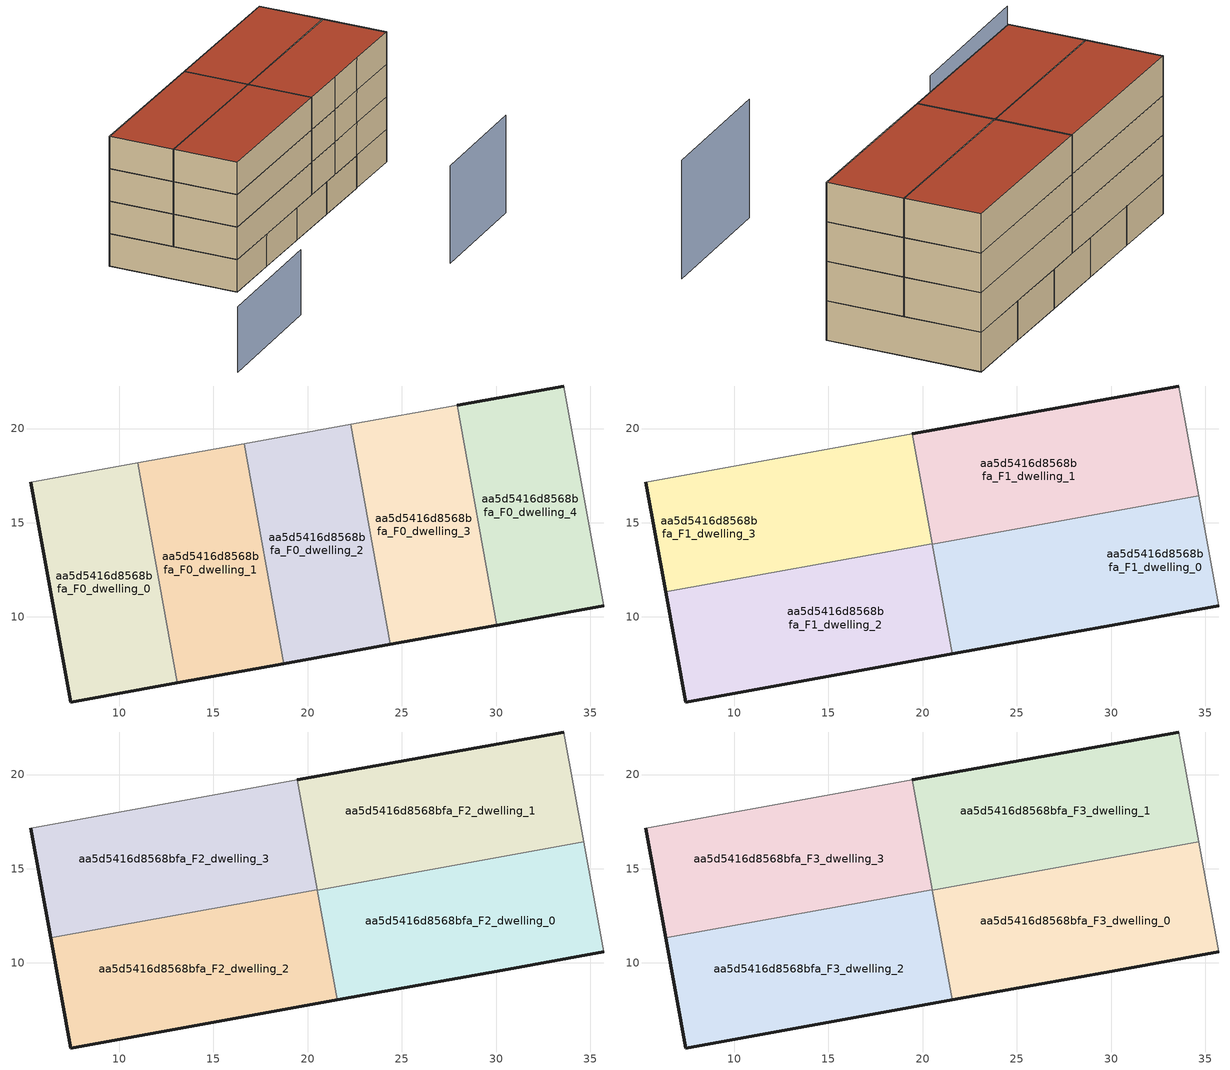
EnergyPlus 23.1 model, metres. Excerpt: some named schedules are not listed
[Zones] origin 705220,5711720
aa5d5416d8568bfa_F0_dwelling_0
 floor ground (EU_floor_Construction): 13.08,6.51 10.97,18.18 5.31,17.16 7.43,5.49 z0
 wall outside (EU_wall_Construction): 13.08,6.51 7.43,5.49 5.31,17.16 z0:3
 wall to aa5d5416d8568bfa_F0_dwelling_1 (EU_wall_Construction): 10.97,18.18 13.08,6.51 z0:3
 wall adiabatic (EU_wall_Construction): 5.31,17.16 10.97,18.18 z0:3
aa5d5416d8568bfa_F0_dwelling_1
 floor ground (EU_floor_Construction): 18.73,7.53 16.63,19.2 10.97,18.18 13.08,6.51 z0
 wall outside (EU_wall_Construction): 18.73,7.53 13.08,6.51 z0:3
 wall to aa5d5416d8568bfa_F0_dwelling_2 (EU_wall_Construction): 16.63,19.2 18.73,7.53 z0:3
 wall adiabatic (EU_wall_Construction): 10.97,18.18 16.63,19.2 z0:3
aa5d5416d8568bfa_F0_dwelling_2
 floor ground (EU_floor_Construction): 24.39,8.55 22.28,20.22 16.63,19.2 18.73,7.53 z0
 wall outside (EU_wall_Construction): 24.39,8.55 18.73,7.53 z0:3
 wall to aa5d5416d8568bfa_F0_dwelling_3 (EU_wall_Construction): 22.28,20.22 24.39,8.55 z0:3
 wall adiabatic (EU_wall_Construction): 16.63,19.2 22.28,20.22 z0:3
aa5d5416d8568bfa_F0_dwelling_3
 floor ground (EU_floor_Construction): 30.04,9.56 27.94,21.24 22.28,20.22 24.39,8.55 z0
 wall outside (EU_wall_Construction): 30.04,9.56 24.39,8.55 z0:3
 wall adiabatic (EU_wall_Construction): 22.28,20.22 27.94,21.24 z0:3
 wall to aa5d5416d8568bfa_F0_dwelling_4 (EU_wall_Construction): 27.94,21.24 30.04,9.56 z0:3
aa5d5416d8568bfa_F0_dwelling_4
 floor ground (EU_floor_Construction): 35.7,10.58 33.58,22.26 27.94,21.24 30.04,9.56 30.07,9.57 z0
 wall outside (EU_wall_Construction): 27.94,21.24 33.58,22.26 / 35.7,10.58 30.07,9.57 30.04,9.56 z0:3
 wall adiabatic (EU_wall_Construction): 33.58,22.26 35.7,10.58 z0:3
aa5d5416d8568bfa_F1_dwelling_0
 floor to aa5d5416d8568bfa_F0_dwelling_4 (EU_floor_Construction): 35.7,10.58 34.64,16.42 28.99,15.4 30.04,9.56 30.07,9.57 z3
 floor to aa5d5416d8568bfa_F0_dwelling_3 (EU_floor_Construction): 30.04,9.56 28.99,15.4 23.34,14.38 24.39,8.55 z3
 floor to aa5d5416d8568bfa_F0_dwelling_2 (EU_floor_Construction): 24.39,8.55 23.34,14.38 20.51,13.87 21.56,8.04 z3
 wall outside (EU_wall_Construction): 35.7,10.58 30.07,9.57 25.88,8.82 21.56,8.04 z3:6
 wall to aa5d5416d8568bfa_F1_dwelling_1 (EU_wall_Construction): 20.51,13.87 34.65,16.42 z3:6
 wall adiabatic (EU_wall_Construction): 34.65,16.42 35.7,10.58 z3:6
 wall to aa5d5416d8568bfa_F1_dwelling_2 (EU_wall_Construction): 21.56,8.04 20.51,13.87 z3:6
aa5d5416d8568bfa_F1_dwelling_1
 floor to aa5d5416d8568bfa_F0_dwelling_3 (EU_floor_Construction): 28.99,15.4 27.94,21.24 22.28,20.22 23.34,14.38 z3
 floor to aa5d5416d8568bfa_F0_dwelling_4 (EU_floor_Construction): 34.64,16.42 33.58,22.26 27.94,21.24 28.99,15.4 z3
 floor to aa5d5416d8568bfa_F0_dwelling_2 (EU_floor_Construction): 23.34,14.38 22.28,20.22 19.46,19.71 20.51,13.87 z3
 wall outside (EU_wall_Construction): 19.46,19.71 33.58,22.26 z3:6
 wall adiabatic (EU_wall_Construction): 33.58,22.26 34.65,16.42 z3:6
 wall to aa5d5416d8568bfa_F1_dwelling_3 (EU_wall_Construction): 20.51,13.87 19.46,19.71 z3:6
aa5d5416d8568bfa_F1_dwelling_2
 floor to aa5d5416d8568bfa_F0_dwelling_1 (EU_floor_Construction): 18.73,7.53 17.68,13.37 12.02,12.35 13.08,6.51 z3
 floor to aa5d5416d8568bfa_F0_dwelling_0 (EU_floor_Construction): 13.08,6.51 12.02,12.35 6.37,11.33 7.43,5.49 z3
 floor to aa5d5416d8568bfa_F0_dwelling_2 (EU_floor_Construction): 21.56,8.04 20.51,13.88 17.68,13.37 18.73,7.53 z3
 wall outside (EU_wall_Construction): 21.56,8.04 7.43,5.49 6.37,11.33 z3:6
 wall to aa5d5416d8568bfa_F1_dwelling_3 (EU_wall_Construction): 6.37,11.33 20.51,13.88 z3:6
aa5d5416d8568bfa_F1_dwelling_3
 floor to aa5d5416d8568bfa_F0_dwelling_0 (EU_floor_Construction): 12.02,12.35 10.97,18.18 5.31,17.16 6.37,11.33 z3
 floor to aa5d5416d8568bfa_F0_dwelling_1 (EU_floor_Construction): 17.68,13.37 16.63,19.2 10.97,18.18 12.02,12.35 z3
 floor to aa5d5416d8568bfa_F0_dwelling_2 (EU_floor_Construction): 20.51,13.88 19.46,19.71 16.63,19.2 17.68,13.37 z3
 wall outside (EU_wall_Construction): 6.37,11.33 5.31,17.16 z3:6
 wall adiabatic (EU_wall_Construction): 5.31,17.16 19.46,19.71 z3:6
aa5d5416d8568bfa_F2_dwelling_0
 floor to aa5d5416d8568bfa_F1_dwelling_0 (EU_floor_Construction): 35.7,10.58 34.65,16.42 20.51,13.87 21.56,8.04 25.88,8.82 30.07,9.57 z6
 wall outside (EU_wall_Construction): 35.7,10.58 30.07,9.57 25.88,8.82 21.56,8.04 z6:9
 wall to aa5d5416d8568bfa_F2_dwelling_1 (EU_wall_Construction): 20.51,13.87 34.65,16.42 z6:9
 wall adiabatic (EU_wall_Construction): 34.65,16.42 35.7,10.58 z6:9
 wall to aa5d5416d8568bfa_F2_dwelling_2 (EU_wall_Construction): 21.56,8.04 20.51,13.87 z6:9
aa5d5416d8568bfa_F2_dwelling_1
 floor to aa5d5416d8568bfa_F1_dwelling_1 (EU_floor_Construction): 34.65,16.42 33.58,22.26 19.46,19.71 20.51,13.87 z6
 wall outside (EU_wall_Construction): 19.46,19.71 33.58,22.26 z6:9
 wall adiabatic (EU_wall_Construction): 33.58,22.26 34.65,16.42 z6:9
 wall to aa5d5416d8568bfa_F2_dwelling_3 (EU_wall_Construction): 20.51,13.87 19.46,19.71 z6:9
aa5d5416d8568bfa_F2_dwelling_2
 floor to aa5d5416d8568bfa_F1_dwelling_2 (EU_floor_Construction): 21.56,8.04 20.51,13.88 6.37,11.33 7.43,5.49 z6
 wall outside (EU_wall_Construction): 21.56,8.04 7.43,5.49 6.37,11.33 z6:9
 wall to aa5d5416d8568bfa_F2_dwelling_3 (EU_wall_Construction): 6.37,11.33 20.51,13.88 z6:9
aa5d5416d8568bfa_F2_dwelling_3
 floor to aa5d5416d8568bfa_F1_dwelling_3 (EU_floor_Construction): 20.51,13.88 19.46,19.71 5.31,17.16 6.37,11.33 z6
 wall outside (EU_wall_Construction): 6.37,11.33 5.31,17.16 z6:9
 wall adiabatic (EU_wall_Construction): 5.31,17.16 19.46,19.71 z6:9
aa5d5416d8568bfa_F3_dwelling_0
 floor to aa5d5416d8568bfa_F2_dwelling_0 (EU_floor_Construction): 35.7,10.58 34.65,16.42 20.51,13.87 21.56,8.04 25.88,8.82 30.07,9.57 z9
 wall outside (EU_wall_Construction): 35.7,10.58 30.07,9.57 25.88,8.82 21.56,8.04 z9:12
 wall to aa5d5416d8568bfa_F3_dwelling_1 (EU_wall_Construction): 20.51,13.87 34.65,16.42 z9:12
 wall adiabatic (EU_wall_Construction): 34.65,16.42 35.7,10.58 z9:12
 wall to aa5d5416d8568bfa_F3_dwelling_2 (EU_wall_Construction): 21.56,8.04 20.51,13.87 z9:12
 roof outside (EU_roof_Construction): 34.65,16.42 35.7,10.58 30.07,9.57 25.88,8.82 21.56,8.04 20.51,13.87 z12
aa5d5416d8568bfa_F3_dwelling_1
 floor to aa5d5416d8568bfa_F2_dwelling_1 (EU_floor_Construction): 34.65,16.42 33.58,22.26 19.46,19.71 20.51,13.87 z9
 wall outside (EU_wall_Construction): 19.46,19.71 33.58,22.26 z9:12
 wall adiabatic (EU_wall_Construction): 33.58,22.26 34.65,16.42 z9:12
 wall to aa5d5416d8568bfa_F3_dwelling_3 (EU_wall_Construction): 20.51,13.87 19.46,19.71 z9:12
 roof outside (EU_roof_Construction): 33.58,22.26 34.65,16.42 20.51,13.87 19.46,19.71 z12
aa5d5416d8568bfa_F3_dwelling_2
 floor to aa5d5416d8568bfa_F2_dwelling_2 (EU_floor_Construction): 21.56,8.04 20.51,13.88 6.37,11.33 7.43,5.49 z9
 wall outside (EU_wall_Construction): 21.56,8.04 7.43,5.49 6.37,11.33 z9:12
 wall to aa5d5416d8568bfa_F3_dwelling_3 (EU_wall_Construction): 6.37,11.33 20.51,13.88 z9:12
 roof outside (EU_roof_Construction): 20.51,13.88 21.56,8.04 7.43,5.49 6.37,11.33 z12
aa5d5416d8568bfa_F3_dwelling_3
 floor to aa5d5416d8568bfa_F2_dwelling_3 (EU_floor_Construction): 20.51,13.88 19.46,19.71 5.31,17.16 6.37,11.33 z9
 wall outside (EU_wall_Construction): 6.37,11.33 5.31,17.16 z9:12
 wall adiabatic (EU_wall_Construction): 5.31,17.16 19.46,19.71 z9:12
 roof outside (EU_roof_Construction): 19.46,19.71 20.51,13.88 6.37,11.33 5.31,17.16 z12
shading: -5.35,-3.91 6.97,-1.47 z0:6; 22.61,-5.52 33.43,-3.37 z0:9
[Building]
EU S2 Campaign: North Axis=0; Terrain=City; Solar Distribution=FullExterior
[Site:Location]
London: Latitude=51.5; Longitude=-0.5; Time Zone=0; Elevation=25
[SizingPeriod:WeatherFileDays]
AnnualSizingPeriod: Begin Month=1; Begin Day of Month=1; End Month=12; End Day of Month=31; Day of Week for Start Day=Monday; Use Weather File Daylight Saving Period=No; Use Weather File Rain and Snow Indicators=No
[MATERIAL]
EU_InternalMass_Material: Roughness=MediumRough; Thickness=0.1; Conductivity=1; Density=1800; Specific Heat=900; Thermal Absorptance=0.9; Solar Absorptance=0.7; Visible Absorptance=0.7
[MATERIAL:NOMASS] Roughness=MediumRough; Thermal Absorptance=0.9; Solar Absorptance=0.7; Visible Absorptance=0.7
Name | Thermal Resistance
EU_wall_NoMass | 1.04674
EU_roof_NoMass | 4.32442
EU_floor_NoMass | 2.04616
[CONSTRUCTION]
EU_wall_Construction: EU_wall_NoMass
EU_roof_Construction: EU_roof_NoMass
EU_floor_Construction: EU_floor_NoMass
EU_InternalMass_Construction: EU_InternalMass_Material
[ZONE] Type=1; Multiplier=1; Ceiling Height=autocalculate; Floor Area=autocalculate; Part of Total Floor Area=Yes
Name | Volume
aa5d5416d8568bfa_F0_dwelling_0 | 204.5
aa5d5416d8568bfa_F1_dwelling_0; aa5d5416d8568bfa_F2_dwelling_0; aa5d5416d8568bfa_F3_dwelling_0 | 255.614
aa5d5416d8568bfa_F0_dwelling_1 | 204.517
aa5d5416d8568bfa_F1_dwelling_1; aa5d5416d8568bfa_F2_dwelling_1; aa5d5416d8568bfa_F3_dwelling_1 | 255.639
aa5d5416d8568bfa_F0_dwelling_2 | 204.485
aa5d5416d8568bfa_F1_dwelling_2; aa5d5416d8568bfa_F2_dwelling_2; aa5d5416d8568bfa_F3_dwelling_2 | 255.658
aa5d5416d8568bfa_F0_dwelling_3 | 204.507
aa5d5416d8568bfa_F1_dwelling_3; aa5d5416d8568bfa_F2_dwelling_3; aa5d5416d8568bfa_F3_dwelling_3 | 255.621
aa5d5416d8568bfa_F0_dwelling_4 | 204.511
[INTERNALMASS] Construction=EU_InternalMass_Construction
Name | Zone or ZoneList | Surface Area
aa5d5416d8568bfa_F0_dwelling_0_EU_InternalMass | aa5d5416d8568bfa_F0_dwelling_0 | 68.1666
aa5d5416d8568bfa_F0_dwelling_1_EU_InternalMass | aa5d5416d8568bfa_F0_dwelling_1 | 68.1724
aa5d5416d8568bfa_F0_dwelling_2_EU_InternalMass | aa5d5416d8568bfa_F0_dwelling_2 | 68.1615
aa5d5416d8568bfa_F0_dwelling_3_EU_InternalMass | aa5d5416d8568bfa_F0_dwelling_3 | 68.1634
aa5d5416d8568bfa_F0_dwelling_4_EU_InternalMass | aa5d5416d8568bfa_F0_dwelling_4 | 68.1704
aa5d5416d8568bfa_F1_dwelling_0_EU_InternalMass | aa5d5416d8568bfa_F1_dwelling_0 | 85.2049
aa5d5416d8568bfa_F1_dwelling_1_EU_InternalMass | aa5d5416d8568bfa_F1_dwelling_1 | 85.2133
aa5d5416d8568bfa_F1_dwelling_2_EU_InternalMass | aa5d5416d8568bfa_F1_dwelling_2 | 85.2195
aa5d5416d8568bfa_F1_dwelling_3_EU_InternalMass | aa5d5416d8568bfa_F1_dwelling_3 | 85.207
aa5d5416d8568bfa_F2_dwelling_0_EU_InternalMass | aa5d5416d8568bfa_F2_dwelling_0 | 85.2049
aa5d5416d8568bfa_F2_dwelling_1_EU_InternalMass | aa5d5416d8568bfa_F2_dwelling_1 | 85.2133
aa5d5416d8568bfa_F2_dwelling_2_EU_InternalMass | aa5d5416d8568bfa_F2_dwelling_2 | 85.2195
aa5d5416d8568bfa_F2_dwelling_3_EU_InternalMass | aa5d5416d8568bfa_F2_dwelling_3 | 85.207
aa5d5416d8568bfa_F3_dwelling_0_EU_InternalMass | aa5d5416d8568bfa_F3_dwelling_0 | 85.2049
aa5d5416d8568bfa_F3_dwelling_1_EU_InternalMass | aa5d5416d8568bfa_F3_dwelling_1 | 85.2133
aa5d5416d8568bfa_F3_dwelling_2_EU_InternalMass | aa5d5416d8568bfa_F3_dwelling_2 | 85.2195
aa5d5416d8568bfa_F3_dwelling_3_EU_InternalMass | aa5d5416d8568bfa_F3_dwelling_3 | 85.207
[OTHEREQUIPMENT] Fuel Type=Electricity; Design Level Calculation Method=Watts/Area; Power per Zone Floor Area=1; Fraction Latent=0; Fraction Radiant=0; Fraction Lost=0; Carbon Dioxide Generation Rate=0; EndUse Subcategory=EU_Step8_InternalGains
Name | Zone or ZoneList or Space or SpaceList | Schedule
EU_Step8_InternalGain_aa5d5416d8568bfa_F0_dwelling_0_f000 | aa5d5416d8568bfa_F0_dwelling_0 | EU_Step8_GainSchedule_aa5d5416d8568bfa_F0_dwelling_0_f000
EU_Step8_InternalGain_aa5d5416d8568bfa_F0_dwelling_1_f000 | aa5d5416d8568bfa_F0_dwelling_1 | EU_Step8_GainSchedule_aa5d5416d8568bfa_F0_dwelling_1_f000
EU_Step8_InternalGain_aa5d5416d8568bfa_F0_dwelling_2_f000 | aa5d5416d8568bfa_F0_dwelling_2 | EU_Step8_GainSchedule_aa5d5416d8568bfa_F0_dwelling_2_f000
EU_Step8_InternalGain_aa5d5416d8568bfa_F0_dwelling_3_f000 | aa5d5416d8568bfa_F0_dwelling_3 | EU_Step8_GainSchedule_aa5d5416d8568bfa_F0_dwelling_3_f000
EU_Step8_InternalGain_aa5d5416d8568bfa_F0_dwelling_4_f000 | aa5d5416d8568bfa_F0_dwelling_4 | EU_Step8_GainSchedule_aa5d5416d8568bfa_F0_dwelling_4_f000
EU_Step8_InternalGain_aa5d5416d8568bfa_F1_dwelling_0_f000 | aa5d5416d8568bfa_F1_dwelling_0 | EU_Step8_GainSchedule_aa5d5416d8568bfa_F1_dwelling_0_f000
EU_Step8_InternalGain_aa5d5416d8568bfa_F1_dwelling_1_f000 | aa5d5416d8568bfa_F1_dwelling_1 | EU_Step8_GainSchedule_aa5d5416d8568bfa_F1_dwelling_1_f000
EU_Step8_InternalGain_aa5d5416d8568bfa_F1_dwelling_2_f000 | aa5d5416d8568bfa_F1_dwelling_2 | EU_Step8_GainSchedule_aa5d5416d8568bfa_F1_dwelling_2_f000
EU_Step8_InternalGain_aa5d5416d8568bfa_F1_dwelling_3_f000 | aa5d5416d8568bfa_F1_dwelling_3 | EU_Step8_GainSchedule_aa5d5416d8568bfa_F1_dwelling_3_f000
EU_Step8_InternalGain_aa5d5416d8568bfa_F2_dwelling_0_f000 | aa5d5416d8568bfa_F2_dwelling_0 | EU_Step8_GainSchedule_aa5d5416d8568bfa_F2_dwelling_0_f000
EU_Step8_InternalGain_aa5d5416d8568bfa_F2_dwelling_1_f000 | aa5d5416d8568bfa_F2_dwelling_1 | EU_Step8_GainSchedule_aa5d5416d8568bfa_F2_dwelling_1_f000
EU_Step8_InternalGain_aa5d5416d8568bfa_F2_dwelling_2_f000 | aa5d5416d8568bfa_F2_dwelling_2 | EU_Step8_GainSchedule_aa5d5416d8568bfa_F2_dwelling_2_f000
EU_Step8_InternalGain_aa5d5416d8568bfa_F2_dwelling_3_f000 | aa5d5416d8568bfa_F2_dwelling_3 | EU_Step8_GainSchedule_aa5d5416d8568bfa_F2_dwelling_3_f000
EU_Step8_InternalGain_aa5d5416d8568bfa_F3_dwelling_0_f000 | aa5d5416d8568bfa_F3_dwelling_0 | EU_Step8_GainSchedule_aa5d5416d8568bfa_F3_dwelling_0_f000
EU_Step8_InternalGain_aa5d5416d8568bfa_F3_dwelling_1_f000 | aa5d5416d8568bfa_F3_dwelling_1 | EU_Step8_GainSchedule_aa5d5416d8568bfa_F3_dwelling_1_f000
EU_Step8_InternalGain_aa5d5416d8568bfa_F3_dwelling_2_f000 | aa5d5416d8568bfa_F3_dwelling_2 | EU_Step8_GainSchedule_aa5d5416d8568bfa_F3_dwelling_2_f000
EU_Step8_InternalGain_aa5d5416d8568bfa_F3_dwelling_3_f000 | aa5d5416d8568bfa_F3_dwelling_3 | EU_Step8_GainSchedule_aa5d5416d8568bfa_F3_dwelling_3_f000
[ZONEVENTILATION:DESIGNFLOWRATE] Schedule=EU_AlwaysOn; Design Flow Rate Calculation Method=AirChanges/Hour; Air Changes per Hour=0.488719; Ventilation Type=Natural; Fan Pressure Rise=0; Fan Total Efficiency=1; Constant Term Coefficient=1; Temperature Term Coefficient=0; Velocity Term Coefficient=0; Velocity Squared Term Coefficient=0; Minimum Indoor Temperature=-100; Maximum Indoor Temperature=100; Delta Temperature=-100; Minimum Outdoor Temperature=-100; Maximum Outdoor Temperature=100; Maximum Wind Speed=40
Name | Zone or ZoneList or Space or SpaceList
EU_ConstantAir_aa5d5416d8568bfa_F0_dwelling_0 | aa5d5416d8568bfa_F0_dwelling_0
EU_ConstantAir_aa5d5416d8568bfa_F0_dwelling_1 | aa5d5416d8568bfa_F0_dwelling_1
EU_ConstantAir_aa5d5416d8568bfa_F0_dwelling_2 | aa5d5416d8568bfa_F0_dwelling_2
EU_ConstantAir_aa5d5416d8568bfa_F0_dwelling_3 | aa5d5416d8568bfa_F0_dwelling_3
EU_ConstantAir_aa5d5416d8568bfa_F0_dwelling_4 | aa5d5416d8568bfa_F0_dwelling_4
EU_ConstantAir_aa5d5416d8568bfa_F1_dwelling_0 | aa5d5416d8568bfa_F1_dwelling_0
EU_ConstantAir_aa5d5416d8568bfa_F1_dwelling_1 | aa5d5416d8568bfa_F1_dwelling_1
EU_ConstantAir_aa5d5416d8568bfa_F1_dwelling_2 | aa5d5416d8568bfa_F1_dwelling_2
EU_ConstantAir_aa5d5416d8568bfa_F1_dwelling_3 | aa5d5416d8568bfa_F1_dwelling_3
EU_ConstantAir_aa5d5416d8568bfa_F2_dwelling_0 | aa5d5416d8568bfa_F2_dwelling_0
EU_ConstantAir_aa5d5416d8568bfa_F2_dwelling_1 | aa5d5416d8568bfa_F2_dwelling_1
EU_ConstantAir_aa5d5416d8568bfa_F2_dwelling_2 | aa5d5416d8568bfa_F2_dwelling_2
EU_ConstantAir_aa5d5416d8568bfa_F2_dwelling_3 | aa5d5416d8568bfa_F2_dwelling_3
EU_ConstantAir_aa5d5416d8568bfa_F3_dwelling_0 | aa5d5416d8568bfa_F3_dwelling_0
EU_ConstantAir_aa5d5416d8568bfa_F3_dwelling_1 | aa5d5416d8568bfa_F3_dwelling_1
EU_ConstantAir_aa5d5416d8568bfa_F3_dwelling_2 | aa5d5416d8568bfa_F3_dwelling_2
EU_ConstantAir_aa5d5416d8568bfa_F3_dwelling_3 | aa5d5416d8568bfa_F3_dwelling_3
[HVACTEMPLATE:THERMOSTAT] Constant Heating Setpoint=20; Constant Cooling Setpoint=50
EU_HeatOnly_aa5d5416d8568bfa_F0_dwelling_0; EU_HeatOnly_aa5d5416d8568bfa_F0_dwelling_1; EU_HeatOnly_aa5d5416d8568bfa_F0_dwelling_2; EU_HeatOnly_aa5d5416d8568bfa_F0_dwelling_3; EU_HeatOnly_aa5d5416d8568bfa_F0_dwelling_4; EU_HeatOnly_aa5d5416d8568bfa_F1_dwelling_0; EU_HeatOnly_aa5d5416d8568bfa_F1_dwelling_1; EU_HeatOnly_aa5d5416d8568bfa_F1_dwelling_2; EU_HeatOnly_aa5d5416d8568bfa_F1_dwelling_3; EU_HeatOnly_aa5d5416d8568bfa_F2_dwelling_0; EU_HeatOnly_aa5d5416d8568bfa_F2_dwelling_1; EU_HeatOnly_aa5d5416d8568bfa_F2_dwelling_2; EU_HeatOnly_aa5d5416d8568bfa_F2_dwelling_3; EU_HeatOnly_aa5d5416d8568bfa_F3_dwelling_0; EU_HeatOnly_aa5d5416d8568bfa_F3_dwelling_1; EU_HeatOnly_aa5d5416d8568bfa_F3_dwelling_2; EU_HeatOnly_aa5d5416d8568bfa_F3_dwelling_3
[HVACTEMPLATE:ZONE:IDEALLOADSAIRSYSTEM] System Availability Schedule=EU_AlwaysOn; Maximum Heating Supply Air Temperature=50; Minimum Cooling Supply Air Temperature=13; Maximum Heating Supply Air Humidity Ratio=0.0156; Minimum Cooling Supply Air Humidity Ratio=0.0077; Heating Limit=NoLimit; Cooling Limit=NoLimit; Heating Availability Schedule=EU_AlwaysOn; Cooling Availability Schedule=EU_CoolingOff; Dehumidification Control Type=ConstantSensibleHeatRatio; Cooling Sensible Heat Ratio=0.7; Dehumidification Setpoint=60; Humidification Control Type=None; Humidification Setpoint=30; Outdoor Air Method=None; Outdoor Air Flow Rate per Person=0.00944; Outdoor Air Flow Rate per Zone Floor Area=0; Outdoor Air Flow Rate per Zone=0; Demand Controlled Ventilation Type=None; Outdoor Air Economizer Type=NoEconomizer; Heat Recovery Type=None; Sensible Heat Recovery Effectiveness=0.7; Latent Heat Recovery Effectiveness=0.65
Name | Template Thermostat
aa5d5416d8568bfa_F0_dwelling_0 | EU_HeatOnly_aa5d5416d8568bfa_F0_dwelling_0
aa5d5416d8568bfa_F0_dwelling_1 | EU_HeatOnly_aa5d5416d8568bfa_F0_dwelling_1
aa5d5416d8568bfa_F0_dwelling_2 | EU_HeatOnly_aa5d5416d8568bfa_F0_dwelling_2
aa5d5416d8568bfa_F0_dwelling_3 | EU_HeatOnly_aa5d5416d8568bfa_F0_dwelling_3
aa5d5416d8568bfa_F0_dwelling_4 | EU_HeatOnly_aa5d5416d8568bfa_F0_dwelling_4
aa5d5416d8568bfa_F1_dwelling_0 | EU_HeatOnly_aa5d5416d8568bfa_F1_dwelling_0
aa5d5416d8568bfa_F1_dwelling_1 | EU_HeatOnly_aa5d5416d8568bfa_F1_dwelling_1
aa5d5416d8568bfa_F1_dwelling_2 | EU_HeatOnly_aa5d5416d8568bfa_F1_dwelling_2
aa5d5416d8568bfa_F1_dwelling_3 | EU_HeatOnly_aa5d5416d8568bfa_F1_dwelling_3
aa5d5416d8568bfa_F2_dwelling_0 | EU_HeatOnly_aa5d5416d8568bfa_F2_dwelling_0
